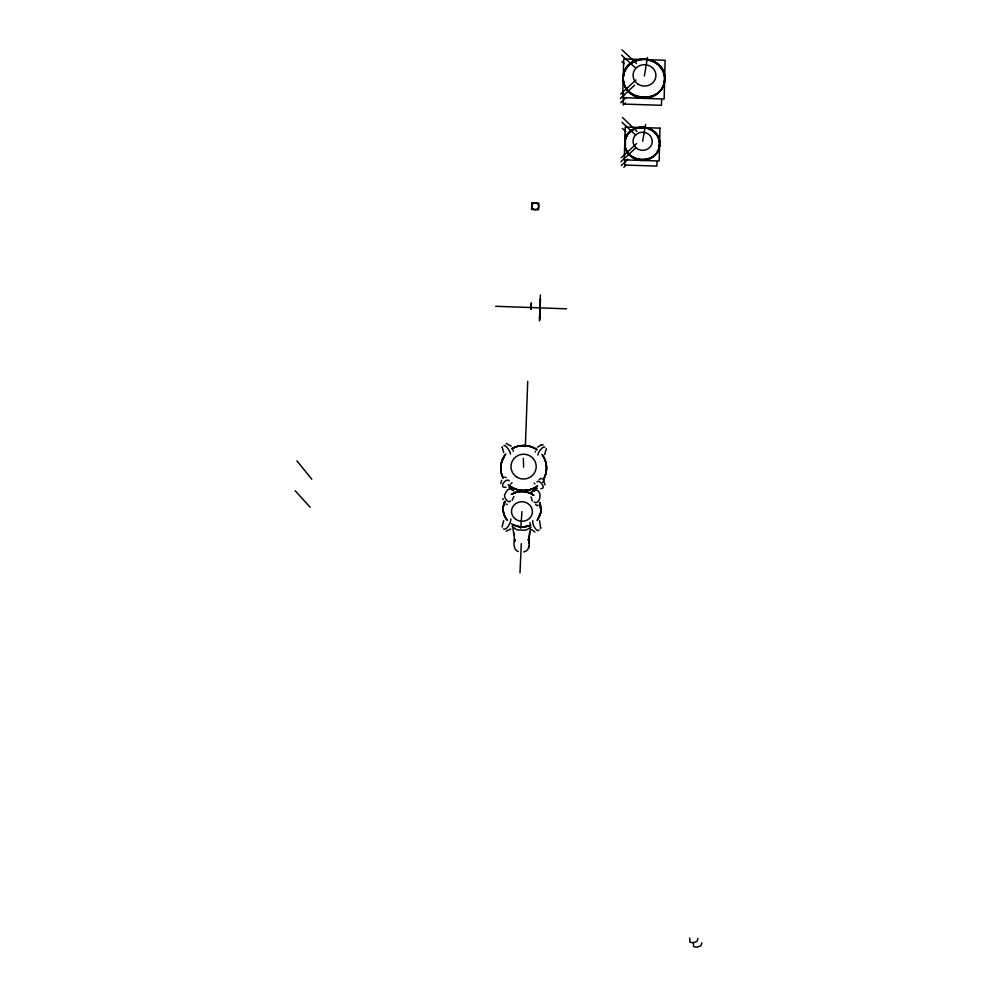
<?xml version="1.0" encoding="UTF-8"?>
<svg xmlns="http://www.w3.org/2000/svg" width="997" height="997" viewBox="0 0 997 997"><rect width="100%" height="100%" fill="white"/><g stroke="black" fill="none" stroke-linecap="round" stroke-linejoin="round"><path stroke-width="1.5" d="M502.899 498.45L503.099 499.759M502.077 527.039L503.697 520.559M625.618 134.283L625.543 138.01A64.73 2.729 -87.4 0 1 625.306 147.83M689.712 938.027L689.887 942.078L692.117 942.676A15.03 14.407 73.2 0 0 693.613 942.589L696.965 941.417L697.975 938.401M693.401 942.389L693.588 946.539L695.869 947.15A15.391 14.743 73.1 0 0 697.389 947.063L700.829 945.854L701.863 942.776M525.369 446.494L527.712 381.353M539.639 319.987L540.436 298.863M531.152 306.528L531.102 309.145M539.527 318.866L540.386 294.9M539.527 320.909L540.349 299.599M624.87 160.567L624.683 165.028L656.824 166.1L657.011 161.639M531.177 306.091L531.351 302.826L531.202 307.388M661.634 99.974L661.41 105.296L623.2 104.049L623.511 96.136A76.981 3.003 -87.3 0 0 623.599 93.556M531.177 307.886L531.127 309.033M519.985 572.926L521.294 543.701M529.046 537.956L528.809 543.278L528.983 538.779L528.971 542.306L528.821 540.873M529.656 532.373C528.036 538.492 532.236 550.344 523.687 551.952M545.023 484.854L543.677 480.94M540.636 528.597L540.586 527.351M503.759 452.663L502.226 447.366M529.133 536.548L528.933 539.801L530.416 528.884M502.214 447.578L502.251 446.943M520.77 528.173L521.954 511.648M514.913 539.439L514.664 541.496L515.075 539.863M528.535 548.213L528.909 545.671M644.386 75.984L647.439 57.552M642.654 141.188L645.645 124.575M503.522 528.921C506.488 530.915 510.875 522.827 510.913 518.914M544.885 447.092C543.801 445.447 537.906 451.641 537.869 455.106M510.476 500.98C509.006 504.407 502.426 496.618 505.155 493.702C506.065 491.758 507.984 488.443 510.364 489.053M535.264 452.077L535.551 451.305M504.794 501.703C501.915 507.585 502.912 514.963 507.112 519.948M544.624 454.582L546.368 448.6M504.756 502.064C501.852 507.872 502.937 515.225 507.087 520.147M513.904 496.481L512.159 500.282M501.665 480.242L500.743 483.582M542.779 482.236L544.063 480.255M531.114 527.039L526.877 529.731A8.836 5.047 1.8 0 1 524.783 530.217L517.942 529.943A8.836 5.047 1.7 0 1 515.91 529.307L511.997 526.291M623.237 105.034L625.368 102.94M623.835 167.309L625.979 165.215M512.072 482.722L510.701 484.019M620.695 102.753L626.116 97.581M621.268 165.527L627.836 159.283M620.271 98.504L634.553 85.244M620.857 161.763L635.251 148.379M621.268 157.651L636.659 143.568M620.682 93.967L635.949 80.047M510.825 529.021L506.102 531.227M539.19 479.594L540.885 478.398L541.969 478.884M538.206 505.267L537.134 505.641L535.601 504.432M536.959 481.95C539.041 478.473 547.266 489.078 540.848 488.63M537.47 447.179L540.922 445.036M536.461 488.131L534.766 489.253M537.483 485.863C529.058 492.331 516.309 492.069 508.395 484.866M537.483 485.975C529.071 492.443 516.259 491.758 508.383 484.754M535.8 490.026C543.041 490.649 540.013 505.629 534.093 502.052M531.937 491.695L535.563 489.502A21.934 21.822 -48.9 0 0 537.246 488.156M530.516 525.431L521.518 527.251L512.67 524.746M504.656 477.127L506.065 477.551M530.529 525.245C524.871 527.762 518.141 527.488 512.682 524.547M507.261 504.407L506.002 504.021M541.396 444.886L543.178 444.874M505.978 487.246C497.889 488.605 506.202 476.915 509.218 480.89M506.14 443.403L511.212 446.182M642.13 59.521L623.761 58.935L622.614 97.669L664.152 99.015L665.099 60.244L646.729 59.67M495.671 306.291L566.595 308.821M518.303 551.59C511.075 548.799 515.673 538.617 513.754 532.897L513.916 534.903L512.894 528.198M534.953 532.049L531.351 529.457M533.221 495.023C526.989 490.86 518.54 490.512 512.022 494.213C518.328 490.125 527.126 490.636 533.221 494.886M513.916 491.01L510.464 488.542A21.946 21.772 44 0 1 508.956 487.01M527.749 539.576L528.634 540.399M509.866 487.109L510.651 487.757M621.929 61.714L624.134 63.671M622.377 128.426L625.717 131.454M621.58 55.097L634.977 67.46M622.028 122.282L635.538 134.956M622.003 49.85L636.41 63.484M622.464 117.472L636.996 131.417M295.137 490.711L310.167 507.261M534.878 483.906L534.143 483.059M296.919 460.838L311.799 479.245M532.323 501.055L531.077 496.917M541.87 454.296C547.465 461.337 548.014 471.706 543.415 479.383C547.602 472.354 547.54 463.144 543.141 456.227M510.501 454.071C510.452 450.881 504.544 443.553 503.983 445.696M513.38 451.255L512.832 449.709M539.938 503.423L540.972 511.947L537.557 519.911L540.985 511.748L539.95 503.061M501.479 473.7L503.011 477.837C499.422 470.497 500.158 461.225 505.155 454.694L501.404 462.745L500.793 469.338M539.551 520.721L540.636 527.787M529.93 522.49L530.142 523.687M532.834 520.646C531.688 524.235 537.283 533.333 539.065 529.868M523.338 458.271L523.612 467.194M531.962 489.128A18.12 17.348 24.2 0 1 534.629 491.434M511.76 489.739A18.12 17.684 -6.8 0 1 513.181 488.667M539.701 502.463A19.018 17.772 4.3 0 1 536.959 520.397M530.691 525.083A19.018 17.772 4.3 0 1 511.399 523.687M506.613 519.225A19.018 17.772 4.3 0 1 505.08 501.13M511.199 494.487A19.018 17.772 4.3 0 1 534.043 495.359M648.449 60.082A20.738 19.379 3.8 0 1 661.036 90.017A20.738 19.379 3.8 0 1 626.764 89.718A20.738 19.379 3.8 0 1 639.389 60.007M542.468 455.293A22.894 22.507 -1.7 0 1 543.315 479.607M536.648 486.623A22.894 22.507 -1.7 0 1 509.18 485.564M503.111 478.074A22.894 22.507 -1.7 0 1 505.915 453.909M512.072 448.712A22.894 22.507 -1.7 0 1 536.747 449.647M531.949 491.733A19.442 19.442 0 0 1 530.99 492.169M659.964 128.164L659.154 161.003L624.259 159.844L625.219 127.018L659.964 128.164M531.825 202.84L531.563 209.507L538.567 209.744L538.829 203.076L531.825 202.84M659.628 144.204C659.453 165.564 623.761 164.268 624.795 143.057C624.92 121.609 660.812 122.905 659.628 144.204M664.712 79.137C664.413 104.349 622.128 102.878 623.25 77.803C623.474 52.467 666.008 53.95 664.712 79.137M624.969 141.163C621.717 162.349 657.31 166.736 659.565 145.537C662.756 124.401 627.263 120.014 624.969 141.163M623.461 75.535C619.698 100.61 661.908 105.694 664.638 80.67C668.314 55.658 626.253 50.585 623.461 75.535M513.679 447.678L511.71 448.75C519.512 444.363 529.768 444.213 537.084 449.709C530.279 445.21 521.107 444.089 513.679 447.678M528.859 540.985L528.597 540.287L528.859 540.985M515.661 519.263A10.469 9.771 4.3 0 0 532.348 512.819A10.469 9.771 4.3 0 0 517.892 502.476A10.469 9.771 4.3 0 0 515.661 519.263M631.674 157.028A17.423 16.426 4.6 0 0 659.441 146.148A17.423 16.426 4.6 0 0 635.338 128.825A17.423 16.426 4.6 0 0 631.674 157.028M636.933 148.491A9.584 9.035 4.6 0 0 652.163 142.397A9.584 9.035 4.6 0 0 638.828 132.95A9.584 9.035 4.6 0 0 636.933 148.491M632.11 156.965A17.435 16.426 4.6 0 0 659.565 145.375A17.435 16.426 4.6 0 0 634.964 128.65A17.435 16.426 4.6 0 0 632.11 156.965M637.694 83.898A11.416 10.668 3.8 0 0 655.839 76.682A11.416 10.668 3.8 0 0 639.949 65.54A11.416 10.668 3.8 0 0 637.694 83.898M631.961 94.229A20.75 19.392 3.8 0 0 664.625 80.52A20.75 19.392 3.8 0 0 635.351 60.805A20.75 19.392 3.8 0 0 631.961 94.229M516.882 477.114A12.612 12.388 -1.8 0 0 536.199 467.082A12.612 12.388 -1.8 0 0 517.717 455.666A12.612 12.388 -1.8 0 0 516.882 477.114M533.482 209.208A3.502 3.34 -1.5 0 0 538.704 206.242A3.502 3.34 -1.5 0 0 533.407 203.425A3.502 3.34 -1.5 0 0 533.482 209.208"/></g></svg>
